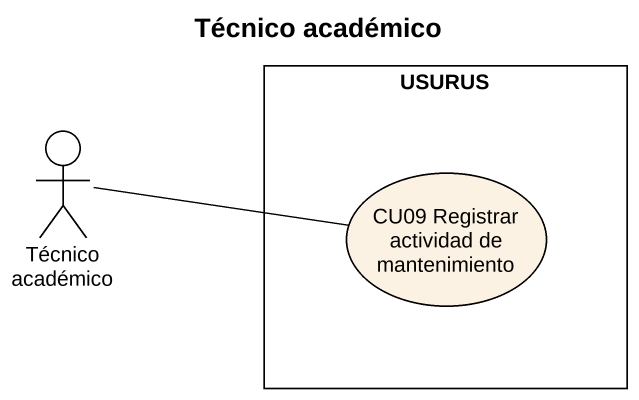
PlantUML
@startuml
title Técnico académico
actor "Técnico académico" as Técnico_académico
rectangle USURUS {
  usecase "CU09 Registrar actividad de mantenimiento" as CU09_Registrar_actividad_de
}
Técnico_académico -right- CU09_Registrar_actividad_de
@enduml
